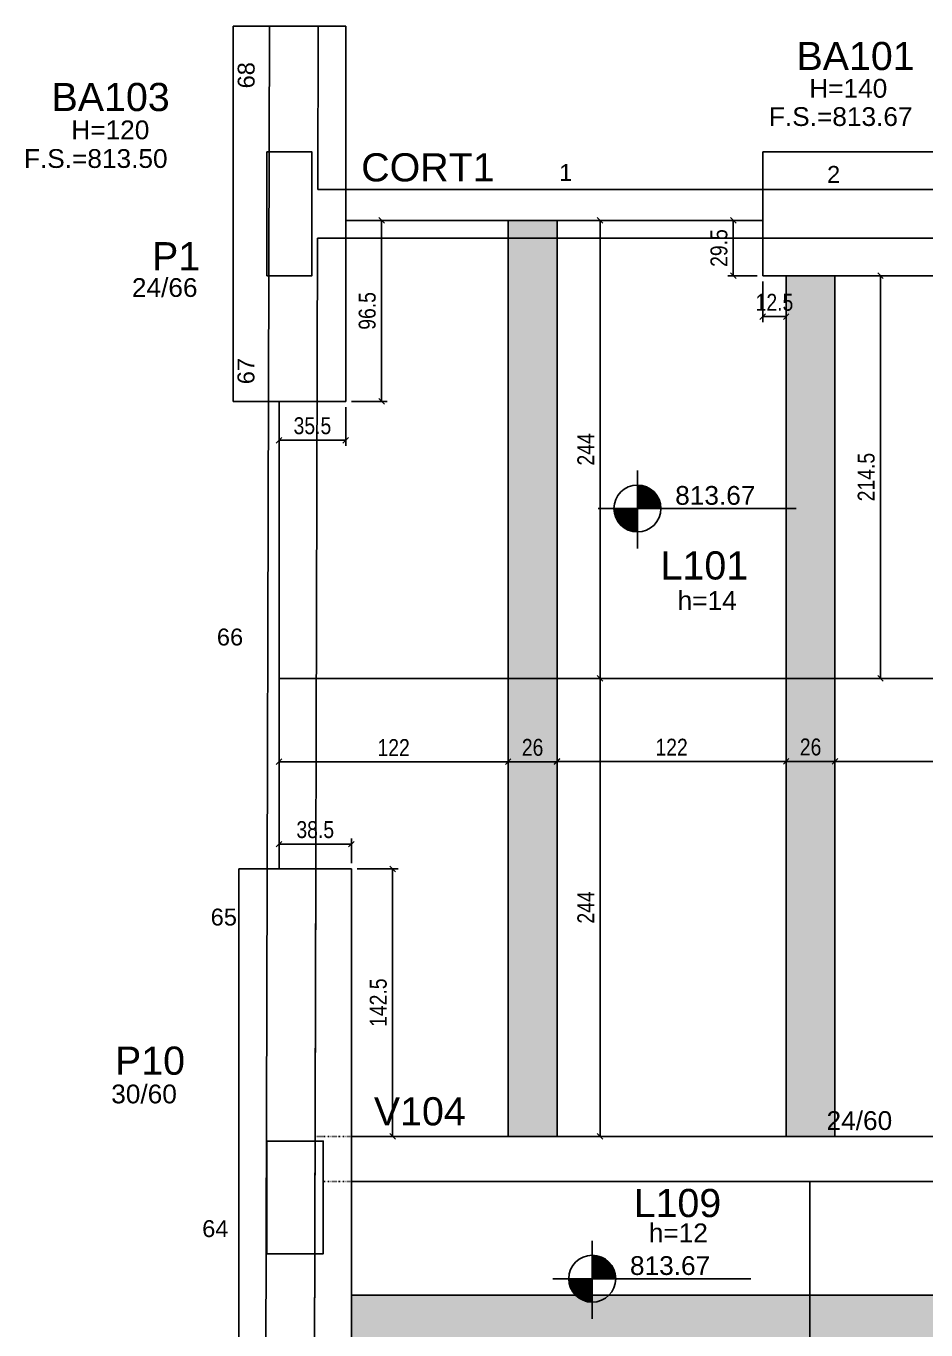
# Model space of a CAD drawing. Header units: millimetres. Extents: x 2897 to 8569, y 1951 to 3650.
# Drawn here: x 2913 to 3392, y 2660 to 3355 of the extents above; entities that cross this region are included whole.
import ezdxf

# ---------------------------------------------------------------- set-up
doc = ezdxf.new("R2010")
doc.units = ezdxf.units.MM
doc.linetypes.add('ESTILO_TQS_0004', pattern=[2, 0.5, -0.4, 0.1, -0.4, 0.1, -0.5])
for name, color, linetype in [('1', 1, 'Continuous'), ('3', 3, 'Continuous'), ('4', 4, 'Continuous'), ('7', 7, 'Continuous'), ('Painéis', 200, 'Continuous')]:
    doc.layers.add(name, color=color, linetype=linetype)
doc.layers.add('Hachura', color=251, linetype='Continuous', lineweight=9)
doc.styles.add('COTA TECNICA-50', font='techl___.ttf', dxfattribs={"height": 9})
doc.styles.get("Standard").update_dxf_attribs({"font": 'arial.ttf'})
doc.dimstyles.new('COTA PAINEL-50', dxfattribs={"dimtxt": 9, "dimasz": 3, "dimexe": 3, "dimexo": 3, "dimgap": 3, "dimtad": 1, "dimdec": 1, "dimzin": 12, "dimdsep": 46, "dimtxsty": 'COTA TECNICA-50', "dimblk1": 'OBLIQUE', "dimblk2": 'OBLIQUE', "dimsah": 1, "dimcen": 0.9, "dimclrd": 4, "dimclre": 4, "dimclrt": 240, "dimadec": 1, "dimazin": 3, "dimtfac": 1, "dimtdec": 1, "dimtmove": 0, "dimatfit": 3, "dimfxl": 1, "dimtolj": 1, "dimtzin": 12, "dimarcsym": 0})

# ---------------------------------------------------------------- blocks, each defined once
blk = doc.blocks.new('_Oblique')
at = {"color": 0, "linetype": 'ByBlock', "lineweight": -2}
blk.add_line((-0.5, -0.5), (0.5, 0.5), dxfattribs=at)
blk = doc.blocks.new('*D153')
at = {"layer": 'Defpoints', "color": 0, "transparency": 16777216}
for p in [(3085.92, 2905.84), (3107.86, 2905.84), (3085.92, 2763.32)]:
    blk.add_point(p, dxfattribs=at)
at = {"layer": 'Painéis', "color": 4, "lineweight": -2, "transparency": 16777216}
for p, q in [((3088.92, 2905.84), (3110.86, 2905.84)), ((3107.86, 2763.32), (3107.86, 2905.84)), ((3088.92, 2763.32), (3110.86, 2763.32))]:
    blk.add_line(p, q, dxfattribs=at)
at = {"layer": 'Painéis', "color": 4, "lineweight": -2, "transparency": 16777216, "xscale": 3, "yscale": 3, "zscale": 3}
for p, rotation in [((3107.86, 2905.84), 90), ((3107.86, 2763.32), 270)]:
    blk.add_blockref('_Oblique', p, dxfattribs=dict(at, rotation=rotation))
at = {"layer": 'Painéis', "color": 240, "transparency": 16777216, "insert": (3100.27, 2834.58), "char_height": 9, "attachment_point": 5, "rotation": 90, "style": 'COTA TECNICA-50'}
blk.add_mtext('\\A1;142.5', dxfattribs=at)
blk = doc.blocks.new('*D27')
at = {"layer": 'Defpoints', "color": 0, "transparency": 16777216}
for p in [(3085.92, 2919.01), (3047.39, 2905.89), (3085.92, 2905.84)]:
    blk.add_point(p, dxfattribs=at)
at = {"layer": 'Painéis', "color": 4, "lineweight": -2, "transparency": 16777216}
for p, q in [((3047.39, 2908.89), (3047.39, 2922.01)), ((3047.39, 2919.01), (3085.92, 2919.01)), ((3085.92, 2908.84), (3085.92, 2922.01))]:
    blk.add_line(p, q, dxfattribs=at)
at = {"layer": 'Painéis', "color": 4, "lineweight": -2, "transparency": 16777216, "xscale": 3, "yscale": 3, "zscale": 3, "rotation": 180}
blk.add_blockref('_Oblique', (3047.39, 2919.01), dxfattribs=at)
at = {"layer": 'Painéis', "color": 4, "lineweight": -2, "transparency": 16777216, "xscale": 3, "yscale": 3, "zscale": 3}
blk.add_blockref('_Oblique', (3085.92, 2919.01), dxfattribs=at)
at = {"layer": 'Painéis', "color": 240, "transparency": 16777216, "insert": (3066.66, 2926.72), "char_height": 9, "attachment_point": 5, "style": 'COTA TECNICA-50'}
blk.add_mtext('\\A1;38.5', dxfattribs=at)
blk = doc.blocks.new('*D154')
at = {"layer": 'Defpoints', "color": 0, "transparency": 16777216}
for p in [(3047.39, 3154.84), (3082.92, 3154.84), (3082.92, 3134.17)]:
    blk.add_point(p, dxfattribs=at)
at = {"layer": 'Painéis', "color": 4, "lineweight": -2, "transparency": 16777216}
for p, q in [((3047.39, 3151.84), (3047.39, 3131.17)), ((3082.92, 3151.84), (3082.92, 3131.17)), ((3047.39, 3134.17), (3082.92, 3134.17))]:
    blk.add_line(p, q, dxfattribs=at)
at = {"layer": 'Painéis', "color": 4, "lineweight": -2, "transparency": 16777216, "xscale": 3, "yscale": 3, "zscale": 3, "rotation": 180}
blk.add_blockref('_Oblique', (3047.39, 3134.17), dxfattribs=at)
at = {"layer": 'Painéis', "color": 4, "lineweight": -2, "transparency": 16777216, "xscale": 3, "yscale": 3, "zscale": 3}
blk.add_blockref('_Oblique', (3082.92, 3134.17), dxfattribs=at)
at = {"layer": 'Painéis', "color": 240, "transparency": 16777216, "insert": (3065.16, 3141.87), "char_height": 9, "attachment_point": 5, "style": 'COTA TECNICA-50'}
blk.add_mtext('\\A1;35.5', dxfattribs=at)
blk = doc.blocks.new('*D28')
at = {"layer": 'Defpoints', "color": 0, "transparency": 16777216}
for p in [(3082.92, 3251.32), (3101.99, 3251.32), (3082.92, 3154.84)]:
    blk.add_point(p, dxfattribs=at)
at = {"layer": 'Painéis', "color": 4, "lineweight": -2, "transparency": 16777216}
for p, q in [((3085.92, 3251.32), (3104.99, 3251.32)), ((3101.99, 3154.84), (3101.99, 3251.32)), ((3085.92, 3154.84), (3104.99, 3154.84))]:
    blk.add_line(p, q, dxfattribs=at)
at = {"layer": 'Painéis', "color": 4, "lineweight": -2, "transparency": 16777216, "xscale": 3, "yscale": 3, "zscale": 3}
for p, rotation in [((3101.99, 3251.32), 90), ((3101.99, 3154.84), 270)]:
    blk.add_blockref('_Oblique', p, dxfattribs=dict(at, rotation=rotation))
at = {"layer": 'Painéis', "color": 240, "transparency": 16777216, "insert": (3094.36, 3203.08), "char_height": 9, "attachment_point": 5, "rotation": 90, "style": 'COTA TECNICA-50'}
blk.add_mtext('\\A1;96.5', dxfattribs=at)
blk = doc.blocks.new('*D155')
at = {"layer": 'Defpoints', "color": 0, "transparency": 16777216}
for p in [(3289.25, 3251.32), (3304.92, 3251.32), (3304.92, 3221.82)]:
    blk.add_point(p, dxfattribs=at)
at = {"layer": 'Painéis', "color": 4, "lineweight": -2, "transparency": 16777216}
for p, q in [((3301.92, 3251.32), (3286.25, 3251.32)), ((3289.25, 3221.82), (3289.25, 3251.32)), ((3301.92, 3221.82), (3286.25, 3221.82))]:
    blk.add_line(p, q, dxfattribs=at)
at = {"layer": 'Painéis', "color": 4, "lineweight": -2, "transparency": 16777216, "xscale": 3, "yscale": 3, "zscale": 3}
for p, rotation in [((3289.25, 3251.32), 90), ((3289.25, 3221.82), 270)]:
    blk.add_blockref('_Oblique', p, dxfattribs=dict(at, rotation=rotation))
at = {"layer": 'Painéis', "color": 240, "transparency": 16777216, "insert": (3281.63, 3236.57), "char_height": 9, "attachment_point": 5, "rotation": 90, "style": 'COTA TECNICA-50'}
blk.add_mtext('\\A1;29.5', dxfattribs=at)
blk = doc.blocks.new('*D156')
at = {"layer": 'Defpoints', "color": 0, "transparency": 16777216}
for p in [(3304.92, 3221.79), (3317.38, 3221.79), (3304.92, 3200.02)]:
    blk.add_point(p, dxfattribs=at)
at = {"layer": 'Painéis', "color": 4, "lineweight": -2, "transparency": 16777216}
for p, q in [((3304.92, 3218.79), (3304.92, 3197.02)), ((3317.38, 3218.79), (3317.38, 3197.02)), ((3317.38, 3200.02), (3304.92, 3200.02))]:
    blk.add_line(p, q, dxfattribs=at)
at = {"layer": 'Painéis', "color": 4, "lineweight": -2, "transparency": 16777216, "xscale": 3, "yscale": 3, "zscale": 3, "rotation": 180}
blk.add_blockref('_Oblique', (3304.92, 3200.02), dxfattribs=at)
at = {"layer": 'Painéis', "color": 4, "lineweight": -2, "transparency": 16777216, "xscale": 3, "yscale": 3, "zscale": 3}
blk.add_blockref('_Oblique', (3317.38, 3200.02), dxfattribs=at)
at = {"layer": 'Painéis', "color": 240, "transparency": 16777216, "insert": (3311.15, 3207.62), "char_height": 9, "attachment_point": 5, "style": 'COTA TECNICA-50'}
blk.add_mtext('\\A1;12.5', dxfattribs=at)
blk = doc.blocks.new('*D85')
at = {"layer": 'Defpoints', "color": 0, "transparency": 16777216}
for p in [(3343.38, 2963.13), (3343.38, 2963.13), (3465.41, 2963.11)]:
    blk.add_point(p, dxfattribs=at)
at = {"layer": 'Painéis', "color": 4, "lineweight": -2, "transparency": 16777216}
for p, q in [((3465.41, 2966.11), (3465.41, 2966.13)), ((3465.41, 2963.13), (3343.38, 2963.13))]:
    blk.add_line(p, q, dxfattribs=at)
at = {"layer": 'Painéis', "color": 4, "lineweight": -2, "transparency": 16777216, "xscale": 3, "yscale": 3, "zscale": 3, "rotation": 180}
blk.add_blockref('_Oblique', (3343.38, 2963.13), dxfattribs=at)
at = {"layer": 'Painéis', "color": 4, "lineweight": -2, "transparency": 16777216, "xscale": 3, "yscale": 3, "zscale": 3}
blk.add_blockref('_Oblique', (3465.41, 2963.13), dxfattribs=at)
at = {"layer": 'Painéis', "color": 240, "transparency": 16777216, "insert": (3404.4, 2970.69), "char_height": 9, "attachment_point": 5, "style": 'COTA TECNICA-50'}
blk.add_mtext('\\A1;122', dxfattribs=at)
blk = doc.blocks.new('*D86')
at = {"layer": 'Defpoints', "color": 0, "transparency": 16777216}
for p in [(3317.38, 2963.13), (3317.38, 2963.13), (3343.38, 2963.13)]:
    blk.add_point(p, dxfattribs=at)
at = {"layer": 'Painéis', "color": 4, "lineweight": -2, "transparency": 16777216}
blk.add_line((3343.38, 2963.13), (3317.38, 2963.13), dxfattribs=at)
at = {"layer": 'Painéis', "color": 4, "lineweight": -2, "transparency": 16777216, "xscale": 3, "yscale": 3, "zscale": 3, "rotation": 180}
blk.add_blockref('_Oblique', (3317.38, 2963.13), dxfattribs=at)
at = {"layer": 'Painéis', "color": 4, "lineweight": -2, "transparency": 16777216, "xscale": 3, "yscale": 3, "zscale": 3}
blk.add_blockref('_Oblique', (3343.38, 2963.13), dxfattribs=at)
at = {"layer": 'Painéis', "color": 240, "transparency": 16777216, "insert": (3330.38, 2970.73), "char_height": 9, "attachment_point": 5, "style": 'COTA TECNICA-50'}
blk.add_mtext('\\A1;26', dxfattribs=at)
blk = doc.blocks.new('*D87')
at = {"layer": 'Defpoints', "color": 0, "transparency": 16777216}
for p in [(3195.38, 2963.13), (3195.38, 2962.93), (3317.38, 2963.13)]:
    blk.add_point(p, dxfattribs=at)
at = {"layer": 'Painéis', "color": 4, "lineweight": -2, "transparency": 16777216}
for p, q in [((3195.38, 2965.93), (3195.38, 2966.13)), ((3317.38, 2963.13), (3195.38, 2963.13))]:
    blk.add_line(p, q, dxfattribs=at)
at = {"layer": 'Painéis', "color": 4, "lineweight": -2, "transparency": 16777216, "xscale": 3, "yscale": 3, "zscale": 3, "rotation": 180}
blk.add_blockref('_Oblique', (3195.38, 2963.13), dxfattribs=at)
at = {"layer": 'Painéis', "color": 4, "lineweight": -2, "transparency": 16777216, "xscale": 3, "yscale": 3, "zscale": 3}
blk.add_blockref('_Oblique', (3317.38, 2963.13), dxfattribs=at)
at = {"layer": 'Painéis', "color": 240, "transparency": 16777216, "insert": (3256.38, 2970.69), "char_height": 9, "attachment_point": 5, "style": 'COTA TECNICA-50'}
blk.add_mtext('\\A1;122', dxfattribs=at)
blk = doc.blocks.new('*D88')
at = {"layer": 'Defpoints', "color": 0, "transparency": 16777216}
for p in [(3169.38, 2962.93), (3169.38, 2962.93), (3195.38, 2962.93)]:
    blk.add_point(p, dxfattribs=at)
at = {"layer": 'Painéis', "color": 4, "lineweight": -2, "transparency": 16777216}
blk.add_line((3195.38, 2962.93), (3169.38, 2962.93), dxfattribs=at)
at = {"layer": 'Painéis', "color": 4, "lineweight": -2, "transparency": 16777216, "xscale": 3, "yscale": 3, "zscale": 3, "rotation": 180}
blk.add_blockref('_Oblique', (3169.38, 2962.93), dxfattribs=at)
at = {"layer": 'Painéis', "color": 4, "lineweight": -2, "transparency": 16777216, "xscale": 3, "yscale": 3, "zscale": 3}
blk.add_blockref('_Oblique', (3195.38, 2962.93), dxfattribs=at)
at = {"layer": 'Painéis', "color": 240, "transparency": 16777216, "insert": (3182.38, 2970.52), "char_height": 9, "attachment_point": 5, "style": 'COTA TECNICA-50'}
blk.add_mtext('\\A1;26', dxfattribs=at)
blk = doc.blocks.new('*D89')
at = {"layer": 'Defpoints', "color": 0, "transparency": 16777216}
for p in [(3047.39, 2963.13), (3047.39, 2962.93), (3169.38, 2962.93)]:
    blk.add_point(p, dxfattribs=at)
at = {"layer": 'Painéis', "color": 4, "lineweight": -2, "transparency": 16777216}
for p, q in [((3169.38, 2962.93), (3047.39, 2962.93)), ((3047.39, 2960.13), (3047.39, 2959.93))]:
    blk.add_line(p, q, dxfattribs=at)
at = {"layer": 'Painéis', "color": 4, "lineweight": -2, "transparency": 16777216, "xscale": 3, "yscale": 3, "zscale": 3, "rotation": 180}
blk.add_blockref('_Oblique', (3047.39, 2962.93), dxfattribs=at)
at = {"layer": 'Painéis', "color": 4, "lineweight": -2, "transparency": 16777216, "xscale": 3, "yscale": 3, "zscale": 3}
blk.add_blockref('_Oblique', (3169.38, 2962.93), dxfattribs=at)
at = {"layer": 'Painéis', "color": 240, "transparency": 16777216, "insert": (3108.39, 2970.48), "char_height": 9, "attachment_point": 5, "style": 'COTA TECNICA-50'}
blk.add_mtext('\\A1;122', dxfattribs=at)
blk = doc.blocks.new('*D90')
at = {"layer": 'Defpoints', "color": 0, "transparency": 16777216}
for p in [(3367.61, 3221.82), (3367.61, 3221.82), (3367.61, 3007.29)]:
    blk.add_point(p, dxfattribs=at)
at = {"layer": 'Painéis', "color": 4, "lineweight": -2, "transparency": 16777216}
blk.add_line((3367.61, 3007.29), (3367.61, 3221.82), dxfattribs=at)
at = {"layer": 'Painéis', "color": 4, "lineweight": -2, "transparency": 16777216, "xscale": 3, "yscale": 3, "zscale": 3}
for p, rotation in [((3367.61, 3221.82), 90), ((3367.61, 3007.29), 270)]:
    blk.add_blockref('_Oblique', p, dxfattribs=dict(at, rotation=rotation))
at = {"layer": 'Painéis', "color": 240, "transparency": 16777216, "insert": (3360.02, 3114.56), "char_height": 9, "attachment_point": 5, "rotation": 90, "style": 'COTA TECNICA-50'}
blk.add_mtext('\\A1;214.5', dxfattribs=at)
blk = doc.blocks.new('*D18')
at = {"layer": 'Defpoints', "color": 0, "transparency": 16777216}
for p in [(3235.55, 3251.32), (3218.27, 3007.29), (3235.55, 3007.29)]:
    blk.add_point(p, dxfattribs=at)
at = {"layer": 'Painéis', "color": 4, "lineweight": -2, "transparency": 16777216}
for p, q in [((3232.55, 3251.32), (3215.27, 3251.32)), ((3218.27, 3251.32), (3218.27, 3007.29)), ((3232.55, 3007.29), (3215.27, 3007.29))]:
    blk.add_line(p, q, dxfattribs=at)
at = {"layer": 'Painéis', "color": 4, "lineweight": -2, "transparency": 16777216, "xscale": 3, "yscale": 3, "zscale": 3}
for p, rotation in [((3218.27, 3251.32), 90), ((3218.27, 3007.29), 270)]:
    blk.add_blockref('_Oblique', p, dxfattribs=dict(at, rotation=rotation))
at = {"layer": 'Painéis', "color": 240, "transparency": 16777216, "insert": (3210.7, 3129.31), "char_height": 9, "attachment_point": 5, "rotation": 90, "style": 'COTA TECNICA-50'}
blk.add_mtext('\\A1;244', dxfattribs=at)
blk = doc.blocks.new('*D19')
at = {"layer": 'Defpoints', "color": 0, "transparency": 16777216}
for p in [(3235.55, 3007.29), (3218.27, 2763.32), (3235.55, 2763.32)]:
    blk.add_point(p, dxfattribs=at)
at = {"layer": 'Painéis', "color": 4, "lineweight": -2, "transparency": 16777216}
for p, q in [((3232.55, 3007.29), (3215.27, 3007.29)), ((3218.27, 3007.29), (3218.27, 2763.32)), ((3232.55, 2763.32), (3215.27, 2763.32))]:
    blk.add_line(p, q, dxfattribs=at)
at = {"layer": 'Painéis', "color": 4, "lineweight": -2, "transparency": 16777216, "xscale": 3, "yscale": 3, "zscale": 3}
for p, rotation in [((3218.27, 3007.29), 90), ((3218.27, 2763.32), 270)]:
    blk.add_blockref('_Oblique', p, dxfattribs=dict(at, rotation=rotation))
at = {"layer": 'Painéis', "color": 240, "transparency": 16777216, "insert": (3210.7, 2885.31), "char_height": 9, "attachment_point": 5, "rotation": 90, "style": 'COTA TECNICA-50'}
blk.add_mtext('\\A1;244', dxfattribs=at)

msp = doc.modelspace()

# ---------------------------------------------------------------- hatches: boundary and pattern name
at = {"layer": 'Hachura', "linetype": 'ByBlock'}
h = msp.add_hatch(color=256, dxfattribs=at)
h.dxf.hatch_style = 1
h.paths.add_polyline_path([(3195.38, 3251.32), (3169.38, 3251.32), (3169.38, 2763.32), (3195.38, 2763.32)])
h = msp.add_hatch(color=256, dxfattribs=at)
h.dxf.hatch_style = 1
h.paths.add_polyline_path([(3343.38, 2763.32), (3317.38, 2763.32), (3317.38, 3221.79), (3343.38, 3221.79)])
h = msp.add_hatch(color=256, dxfattribs=at)
h.dxf.hatch_style = 1
h.paths.add_polyline_path([(3876.92, 2652.82), (3085.92, 2652.82), (3085.92, 2678.82), (3876.92, 2678.82)])

# ---------------------------------------------------------------- linework, layer by layer
at = {"layer": '1', "linetype": 'Continuous'}
for p, q in [((3082.92, 3354.82), (3022.92, 3354.82)), ((3022.92, 3354.82), (3022.92, 3154.84)), ((3039.28, 2283.41), (3042.22, 3354.82)), ((3067.98, 3267.82), (3068.22, 3354.82)), ((3082.92, 3354.82), (3082.92, 3154.84)), ((3304.92, 3221.82), (3304.92, 3287.82)), ((3644.92, 3287.82), (3304.92, 3287.82)), ((3067.98, 3267.82), (6213.3, 3267.82)), ((3065.31, 2294.57), (3067.91, 3241.82)), ((3067.91, 3241.82), (6211.84, 3241.82)), ((3644.92, 3221.82), (3304.92, 3221.82)), ((3022.92, 3154.84), (3082.92, 3154.84)), ((3025.92, 2905.84), (3085.92, 2905.84)), ((3025.92, 2555.82), (3025.92, 2905.84)), ((3066.03, 2555.82), (3066.98, 2905.84)), ((3085.92, 2555.82), (3085.92, 2905.84))]:
    msp.add_line(p, q, dxfattribs=at)
at = {"layer": '3', "linetype": 'Continuous'}
for p, q in [((3238.19, 3110.32), (3238.19, 3118.03)), ((3238.19, 3110.32), (3238.19, 3085.32)), ((3238.19, 3109.71), (3242.04, 3109.71)), ((3238.19, 3108.92), (3243.94, 3108.92)), ((3238.19, 3108.13), (3245.26, 3108.13)), ((3238.19, 3107.33), (3246.3, 3107.33)), ((3238.19, 3106.54), (3247.14, 3106.54)), ((3238.19, 3105.75), (3247.85, 3105.75)), ((3238.19, 3104.95), (3248.45, 3104.95)), ((3225.69, 3097.82), (3217.23, 3097.82)), ((3225.69, 3097.82), (3250.69, 3097.82)), ((3238.19, 3104.16), (3248.96, 3104.16)), ((3238.19, 3103.37), (3249.39, 3103.37)), ((3238.19, 3102.58), (3249.75, 3102.58)), ((3238.19, 3101.78), (3250.04, 3101.78)), ((3238.19, 3100.99), (3250.28, 3100.99)), ((3238.19, 3100.2), (3250.46, 3100.2)), ((3238.19, 3099.4), (3250.59, 3099.4)), ((3238.19, 3098.61), (3250.69, 3098.61)), ((3250.69, 3097.82), (3322.62, 3097.82)), ((3238.19, 3097.03), (3225.69, 3097.03)), ((3238.19, 3096.23), (3225.79, 3096.23)), ((3238.19, 3095.44), (3225.92, 3095.44)), ((3238.19, 3094.65), (3226.1, 3094.65)), ((3238.19, 3093.85), (3226.33, 3093.85)), ((3238.19, 3093.06), (3226.63, 3093.06)), ((3238.19, 3092.27), (3226.99, 3092.27)), ((3238.19, 3091.48), (3227.42, 3091.48)), ((3238.19, 3090.68), (3227.93, 3090.68)), ((3238.19, 3089.89), (3228.53, 3089.89)), ((3238.19, 3089.1), (3229.23, 3089.1)), ((3238.19, 3088.3), (3230.08, 3088.3)), ((3238.19, 3087.51), (3231.12, 3087.51)), ((3238.19, 3086.72), (3232.44, 3086.72)), ((3238.19, 3085.93), (3234.34, 3085.93)), ((3238.19, 3085.32), (3238.19, 3076.46)), ((3434.92, 2763.32), (3085.92, 2763.32)), ((3214.12, 2700.03), (3214.12, 2707.74)), ((3214.12, 2700.03), (3214.12, 2675.03)), ((3214.12, 2699.42), (3217.97, 2699.42)), ((3214.12, 2698.63), (3219.87, 2698.63)), ((3214.12, 2697.84), (3221.2, 2697.84)), ((3214.12, 2697.04), (3222.23, 2697.04)), ((3214.12, 2696.25), (3223.08, 2696.25)), ((3214.12, 2695.46), (3223.79, 2695.46)), ((3214.12, 2694.67), (3224.39, 2694.67)), ((3214.12, 2693.87), (3224.9, 2693.87)), ((3214.12, 2693.08), (3225.32, 2693.08)), ((3214.12, 2692.29), (3225.68, 2692.29)), ((3214.12, 2691.49), (3225.98, 2691.49)), ((3214.12, 2690.7), (3226.22, 2690.7)), ((3214.12, 2689.91), (3226.4, 2689.91)), ((3214.12, 2689.12), (3226.52, 2689.12)), ((3214.12, 2688.32), (3226.62, 2688.32)), ((3201.62, 2687.53), (3193.16, 2687.53)), ((3201.62, 2687.53), (3226.62, 2687.53)), ((3214.12, 2686.74), (3201.62, 2686.74)), ((3214.12, 2685.94), (3201.73, 2685.94)), ((3214.12, 2685.15), (3201.85, 2685.15)), ((3214.12, 2684.36), (3202.03, 2684.36)), ((3214.12, 2683.57), (3202.27, 2683.57)), ((3214.12, 2682.77), (3202.56, 2682.77)), ((3214.12, 2681.98), (3202.92, 2681.98)), ((3214.12, 2681.19), (3203.35, 2681.19)), ((3226.62, 2687.53), (3298.55, 2687.53)), ((3214.12, 2680.39), (3203.86, 2680.39)), ((3214.12, 2679.6), (3204.46, 2679.6)), ((3214.12, 2678.81), (3205.17, 2678.81)), ((3214.12, 2678.02), (3206.02, 2678.02)), ((3214.12, 2677.22), (3207.05, 2677.22)), ((3214.12, 2676.43), (3208.38, 2676.43)), ((3214.12, 2675.64), (3210.28, 2675.64)), ((3214.12, 2675.03), (3214.12, 2666.18))]:
    msp.add_line(p, q, dxfattribs=at)
at = {"layer": '3', "linetype": 'ESTILO_TQS_0004'}
for p, q in [((3085.92, 2763.32), (3066.56, 2763.32)), ((3085.92, 2739.32), (3070.92, 2739.32))]:
    msp.add_line(p, q, dxfattribs=at)
at = {"layer": '3', "linetype": 'Continuous'}
msp.add_lwpolyline([(3085.92, 2739.32), (3434.92, 2739.32)], dxfattribs=at)
for centre in [(3238.19, 3097.82), (3214.12, 2687.53)]:
    msp.add_circle(centre, 12.5, dxfattribs=at)
at = {"layer": '7', "linetype": 'Continuous'}
for points in [[(3040.92, 3221.82), (3064.92, 3221.82), (3064.92, 3287.82), (3040.92, 3287.82), (3040.92, 3221.82)], [(3040.92, 2700.82), (3070.92, 2700.82), (3070.92, 2760.82), (3040.92, 2760.82), (3040.92, 2700.82)]]:
    msp.add_lwpolyline(points, dxfattribs=at)
at = {"layer": 'Painéis'}
for p, q in [((3082.92, 3251.32), (3304.92, 3251.32)), ((3169.38, 3251.32), (3169.38, 2763.29)), ((3195.38, 3251.32), (3195.38, 2763.29)), ((3317.38, 3221.79), (3317.38, 2763.29)), ((3343.38, 3221.79), (3343.38, 2763.29)), ((3047.39, 3154.84), (3047.39, 2905.84)), ((3465.41, 3007.29), (3047.39, 3007.29)), ((3329.92, 2739.32), (3329.92, 2592.32)), ((3876.92, 2678.82), (3085.92, 2678.82))]:
    msp.add_line(p, q, dxfattribs=at)

# ---------------------------------------------------------------- texts
at = {"layer": '3', "linetype": 'Continuous'}
for s, p in [('68', (3034.38, 3321.62)), ('67', (3034.27, 3164.03))]:
    msp.add_text(s, height=9, rotation=90, dxfattribs=at).set_placement(p)
for s, height, p in [('H=140', 10, (3329.67, 3316.65)), ('F.S.=813.67', 10, (3308.19, 3301.61)), ('H=120', 10, (2936.79, 3294.53)), ('F.S.=813.50', 10, (2911.56, 3279.26)), ('1', 9, (3196.52, 3272.31)), ('2', 9, (3339.15, 3271.31)), ('24/66', 10, (2969.04, 3210.54)), ('813.67', 10, (3258.29, 3099.81)), ('h=14', 10, (3259.59, 3043.82)), ('66', 9, (3014.28, 3024.86)), ('65', 9, (3010.98, 2875.68)), ('30/60', 10, (2958.04, 2780.94)), ('24/60', 10, (3338.89, 2766.77)), ('64', 9, (3006.47, 2709.7)), ('h=12', 10, (3244.24, 2706.97)), ('813.67', 10, (3234.22, 2689.53))]:
    msp.add_text(s, height=height, dxfattribs=at).set_placement(p)
at = {"layer": '4', "linetype": 'Continuous'}
for s, p in [('BA101', (3322.88, 3331.38)), ('BA103', (2926.27, 3309.54)), ('CORT1', (3091.14, 3272.06)), ('P1', (2979.77, 3224.71)), ('L101', (3250.53, 3060)), ('P10', (2960.04, 2796.19)), ('V104', (3097.86, 2769.21)), ('L109', (3236.19, 2720.35))]:
    msp.add_text(s, height=15, dxfattribs=at).set_placement(p)

# ---------------------------------------------------------------- dimensions: what is measured, and where the dimension line sits
at = {"layer": 'Painéis'}
for base, p1, p2, picture, middle in [((3101.99, 3251.32), (3082.92, 3154.84), (3082.92, 3251.32), '*D28', (3094.36, 3203.08)), ((3218.27, 3007.29), (3235.55, 3251.32), (3235.55, 3007.29), '*D18', (3210.7, 3129.31)), ((3367.61, 3221.82), (3367.61, 3007.29), (3367.61, 3221.82), '*D90', (3360.02, 3114.56)), ((3218.27, 2763.32), (3235.55, 3007.29), (3235.55, 2763.32), '*D19', (3210.7, 2885.31)), ((3107.86, 2905.84), (3085.92, 2763.32), (3085.92, 2905.84), '*D153', (3100.27, 2834.58))]:
    dim = msp.add_linear_dim(base=base, p1=p1, p2=p2, angle=90, dimstyle='COTA PAINEL-50', dxfattribs=at)
    dim.commit()
    dim.dimension.update_dxf_attribs({"geometry": picture, "text_midpoint": middle})
dim = msp.add_linear_dim(base=(3289.25, 3251.32), p1=(3304.92, 3221.82), p2=(3304.92, 3251.32), angle=90, dimstyle='COTA PAINEL-50', dxfattribs=at)
dim.commit()
dim.dimension.update_dxf_attribs({"geometry": '*D155', "text_midpoint": (3289.25, 3236.57), "dimtype": 160})
for base, p1, p2, picture, middle in [((3304.92, 3200.02), (3317.38, 3221.79), (3304.92, 3221.79), '*D156', (3311.15, 3200.02)), ((3082.92, 3134.17), (3047.39, 3154.84), (3082.92, 3154.84), '*D154', (3065.16, 3134.17)), ((3085.92, 2919.01), (3047.39, 2905.89), (3085.92, 2905.84), '*D27', (3066.66, 2919.01))]:
    dim = msp.add_linear_dim(base=base, p1=p1, p2=p2, dimstyle='COTA PAINEL-50', dxfattribs=at)
    dim.commit()
    dim.dimension.update_dxf_attribs({"geometry": picture, "text_midpoint": middle, "dimtype": 160})
for base, p1, p2, picture, middle in [((3047.39, 2962.93), (3169.38, 2962.93), (3047.39, 2963.13), '*D89', (3108.39, 2970.48)), ((3169.38, 2962.93), (3195.38, 2962.93), (3169.38, 2962.93), '*D88', (3182.38, 2970.52)), ((3195.38, 2963.13), (3317.38, 2963.13), (3195.38, 2962.93), '*D87', (3256.38, 2970.69)), ((3317.38, 2963.13), (3343.38, 2963.13), (3317.38, 2963.13), '*D86', (3330.38, 2970.73)), ((3343.38, 2963.13), (3465.41, 2963.11), (3343.38, 2963.13), '*D85', (3404.4, 2970.69))]:
    dim = msp.add_linear_dim(base=base, p1=p1, p2=p2, dimstyle='COTA PAINEL-50', override={"dimtmove": 1}, dxfattribs=at)
    dim.commit()
    dim.dimension.update_dxf_attribs({"geometry": picture, "text_midpoint": middle})

doc.saveas('drawing.dxf')
